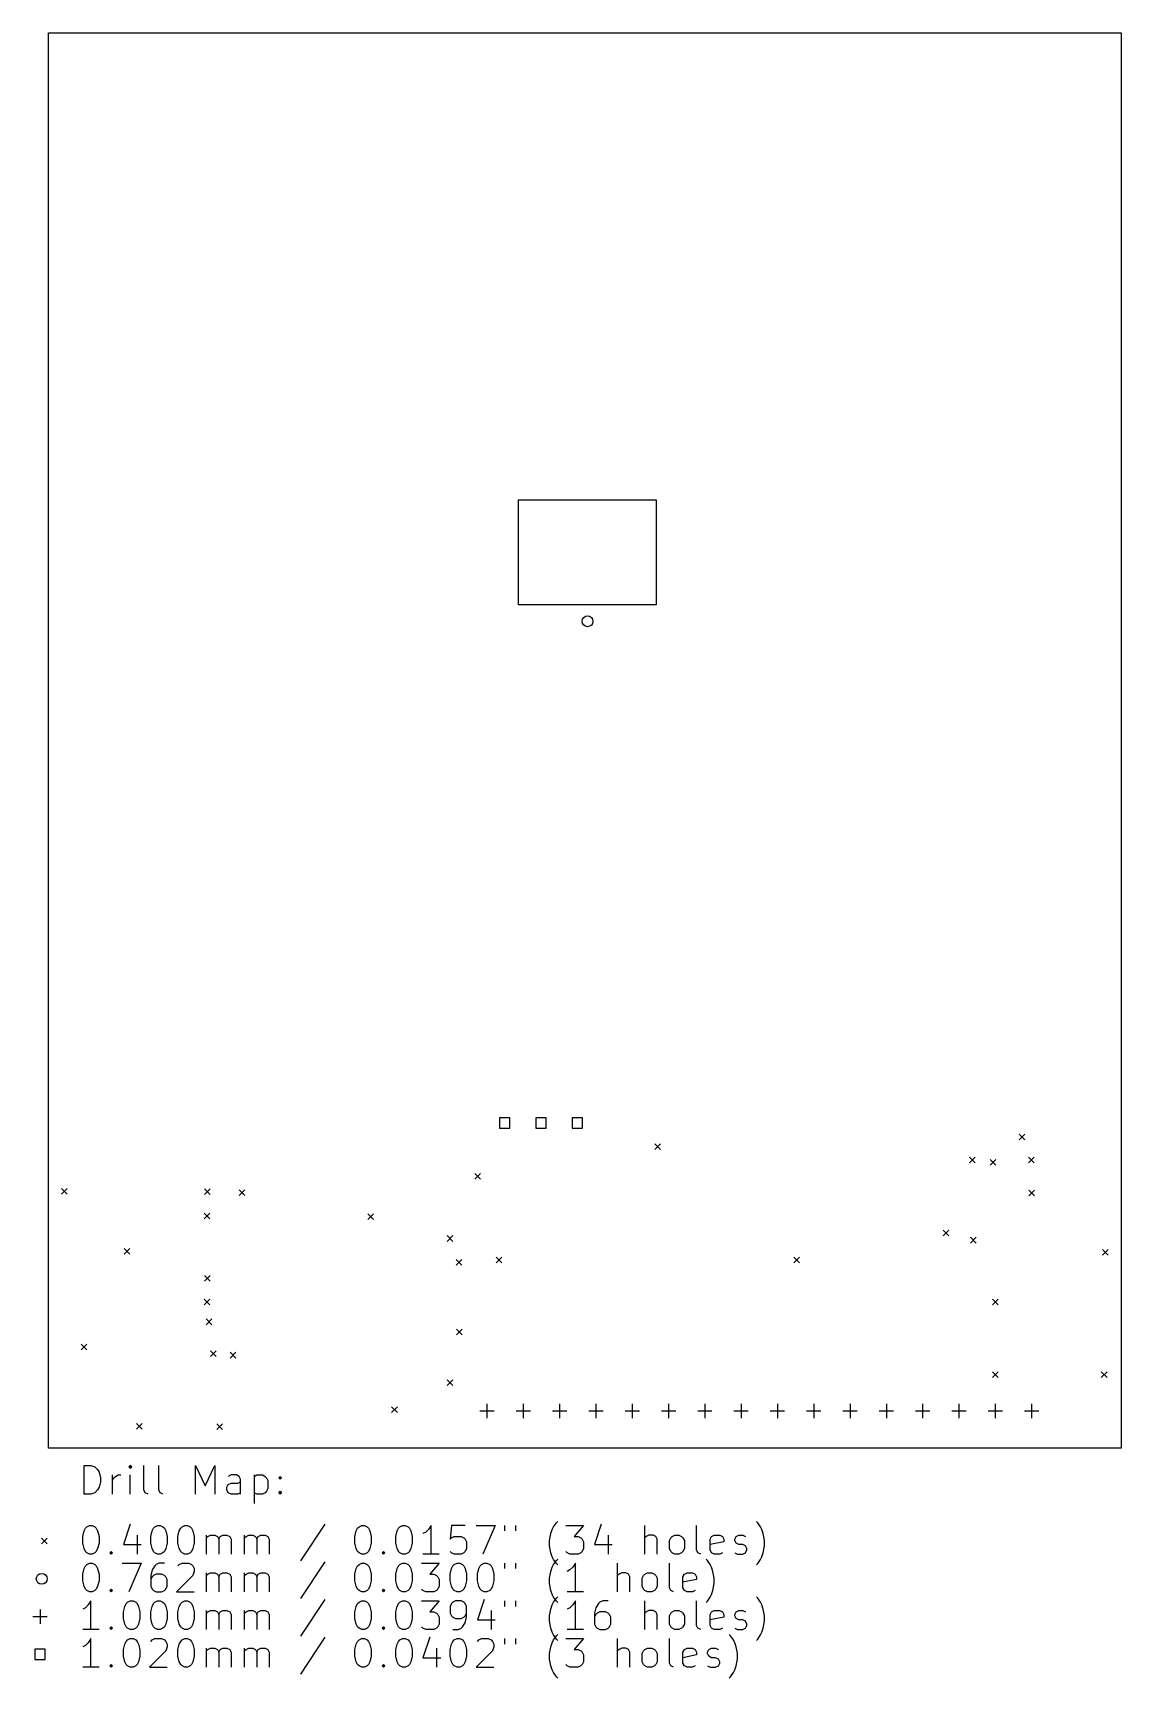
# Model space of a CAD drawing. Extents: x 65 to 141, y -171 to -56.
import ezdxf

# ---------------------------------------------------------------- set-up
doc = ezdxf.new("R2010")
doc.units = 0
doc.layers.add('BLACK', color=7, linetype='CONTINUOUS')

msp = doc.modelspace()

# ---------------------------------------------------------------- linework, layer by layer
at = {"layer": 'BLACK', "linetype": 'CONTINUOUS'}
for p, q in [((65.8508, -55.9563), (140.883, -55.9563)), ((65.8508, -155.016), (65.8508, -55.9563)), ((140.883, -55.9563), (140.883, -155.016)), ((98.7298, -88.6315), (108.353, -88.6315)), ((98.7298, -95.9838), (98.7298, -88.6315)), ((108.353, -88.6315), (108.353, -95.9838)), ((108.353, -95.9838), (98.7298, -95.9838)), ((98.1263, -131.883), (97.4051, -131.883)), ((97.4051, -131.883), (97.4051, -132.604)), ((98.1263, -132.604), (98.1263, -131.883)), ((100.666, -131.883), (99.9451, -131.883)), ((99.9451, -131.883), (99.9451, -132.604)), ((100.666, -132.604), (100.666, -131.883)), ((103.206, -131.883), (102.485, -131.883)), ((102.485, -131.883), (102.485, -132.604)), ((103.206, -132.604), (103.206, -131.883)), ((97.4051, -132.604), (98.1263, -132.604)), ((99.9451, -132.604), (100.666, -132.604)), ((102.485, -132.604), (103.206, -132.604)), ((133.759, -133.04), (134.159, -133.44)), ((134.159, -133.04), (133.759, -133.44)), ((108.252, -133.701), (108.652, -134.101)), ((108.652, -133.701), (108.252, -134.101)), ((130.269, -134.649), (130.669, -135.049)), ((130.669, -134.649), (130.269, -135.049)), ((134.406, -134.641), (134.806, -135.041)), ((134.806, -134.641), (134.406, -135.041)), ((95.6764, -135.787), (96.0764, -136.187)), ((96.0764, -135.787), (95.6764, -136.187)), ((131.713, -134.807), (132.113, -135.207)), ((132.113, -134.807), (131.713, -135.207)), ((66.7557, -136.829), (67.1557, -137.229)), ((67.1557, -136.829), (66.7557, -137.229)), ((76.7517, -136.848), (77.1517, -137.248)), ((77.1517, -136.848), (76.7517, -137.248)), ((79.175, -136.937), (79.575, -137.337)), ((79.575, -136.937), (79.175, -137.337)), ((134.42, -136.96), (134.82, -137.36)), ((134.82, -136.96), (134.42, -137.36)), ((76.7325, -138.556), (77.1325, -138.956)), ((77.1325, -138.556), (76.7325, -138.956)), ((88.1793, -138.6), (88.5793, -139)), ((88.5793, -138.6), (88.1793, -139)), ((93.7338, -140.135), (94.1338, -140.535)), ((94.1338, -140.135), (93.7338, -140.535)), ((128.439, -139.755), (128.839, -140.155)), ((128.839, -139.755), (128.439, -140.155)), ((130.344, -140.252), (130.743, -140.652)), ((130.743, -140.252), (130.344, -140.652)), ((71.1345, -141.04), (71.5345, -141.44)), ((71.5345, -141.04), (71.1345, -141.44)), ((139.575, -141.096), (139.975, -141.496)), ((139.975, -141.096), (139.575, -141.496)), ((94.3681, -141.794), (94.7681, -142.194)), ((94.7681, -141.794), (94.3681, -142.194)), ((97.1605, -141.635), (97.5605, -142.035)), ((97.5605, -141.635), (97.1605, -142.035)), ((117.995, -141.635), (118.395, -142.035)), ((118.395, -141.635), (117.995, -142.035)), ((76.7561, -142.931), (77.1561, -143.331)), ((77.1561, -142.931), (76.7561, -143.331)), ((76.7261, -144.571), (77.1261, -144.971)), ((77.1261, -144.571), (76.7261, -144.971)), ((131.88, -144.58), (132.28, -144.98)), ((132.28, -144.58), (131.88, -144.98)), ((76.8761, -145.969), (77.2761, -146.369)), ((77.2761, -145.969), (76.8761, -146.369)), ((94.3834, -146.676), (94.7834, -147.076)), ((94.7834, -146.676), (94.3834, -147.076)), ((68.1179, -147.735), (68.5179, -148.135)), ((68.5179, -147.735), (68.1179, -148.135)), ((77.1737, -148.195), (77.5737, -148.595)), ((77.5737, -148.195), (77.1737, -148.595)), ((78.5478, -148.302), (78.9478, -148.702)), ((78.9478, -148.302), (78.5478, -148.702)), ((131.88, -149.66), (132.28, -150.06)), ((132.28, -149.66), (131.88, -150.06)), ((139.5, -149.66), (139.9, -150.06)), ((139.9, -149.66), (139.5, -150.06)), ((93.7289, -150.233), (94.1289, -150.633)), ((94.1289, -150.233), (93.7289, -150.633)), ((96.52, -151.9), (96.52, -152.9)), ((99.06, -151.9), (99.06, -152.9)), ((101.6, -151.9), (101.6, -152.9)), ((104.14, -151.9), (104.14, -152.9)), ((106.68, -151.9), (106.68, -152.9)), ((109.22, -151.9), (109.22, -152.9)), ((111.76, -151.9), (111.76, -152.9)), ((114.3, -151.9), (114.3, -152.9)), ((116.84, -151.9), (116.84, -152.9)), ((119.38, -151.9), (119.38, -152.9)), ((121.92, -151.9), (121.92, -152.9)), ((124.46, -151.9), (124.46, -152.9)), ((127, -151.9), (127, -152.9)), ((129.54, -151.9), (129.54, -152.9)), ((132.08, -151.9), (132.08, -152.9)), ((134.62, -151.9), (134.62, -152.9)), ((89.8483, -152.112), (90.2484, -152.512)), ((90.2484, -152.112), (89.8483, -152.512)), ((96.02, -152.4), (97.02, -152.4)), ((98.56, -152.4), (99.56, -152.4)), ((101.1, -152.4), (102.1, -152.4)), ((103.64, -152.4), (104.64, -152.4)), ((106.18, -152.4), (107.18, -152.4)), ((108.72, -152.4), (109.72, -152.4)), ((111.26, -152.4), (112.26, -152.4)), ((113.8, -152.4), (114.8, -152.4)), ((116.34, -152.4), (117.34, -152.4)), ((118.88, -152.4), (119.88, -152.4)), ((121.42, -152.4), (122.42, -152.4)), ((123.96, -152.4), (124.96, -152.4)), ((126.5, -152.4), (127.5, -152.4)), ((129.04, -152.4), (130.04, -152.4)), ((131.58, -152.4), (132.58, -152.4)), ((134.12, -152.4), (135.12, -152.4)), ((71.991, -153.284), (72.391, -153.684)), ((72.391, -153.284), (71.991, -153.684)), ((77.6105, -153.299), (78.0105, -153.699)), ((78.0105, -153.299), (77.6105, -153.699)), ((140.883, -155.016), (65.8508, -155.016)), ((68.327, -158.221), (68.327, -156.221)), ((68.327, -156.221), (68.8032, -156.221)), ((68.8032, -156.221), (69.0889, -156.316)), ((69.0889, -156.316), (69.2793, -156.507)), ((69.2793, -156.507), (69.3746, -156.697)), ((71.5651, -156.221), (71.4698, -156.316)), ((71.4698, -156.316), (71.5651, -156.412)), ((71.6603, -156.316), (71.5651, -156.221)), ((71.5651, -156.221), (71.5651, -156.412)), ((71.5651, -156.412), (71.6603, -156.316)), ((72.5174, -157.935), (72.5174, -156.221)), ((73.5651, -157.935), (73.5651, -156.221)), ((76.1365, -158.221), (76.1365, -156.221)), ((76.1365, -156.221), (76.8032, -157.65)), ((76.8032, -157.65), (77.4698, -156.221)), ((77.4698, -156.221), (77.4698, -158.221)), ((69.3746, -157.745), (69.2793, -157.935)), ((69.3746, -156.697), (69.4698, -157.078)), ((69.4698, -157.364), (69.3746, -157.745)), ((69.4698, -157.078), (69.4698, -157.364)), ((70.327, -158.221), (70.327, -156.888)), ((70.327, -157.269), (70.4222, -157.078)), ((70.4222, -157.078), (70.5174, -156.983)), ((70.5174, -156.983), (70.7079, -156.888)), ((70.7079, -156.888), (70.8984, -156.888)), ((71.5651, -158.221), (71.5651, -156.888)), ((78.327, -157.745), (78.4222, -157.554)), ((78.327, -157.935), (78.327, -157.745)), ((78.6127, -156.888), (78.4222, -156.983)), ((78.4222, -157.554), (78.6127, -157.459)), ((78.9936, -156.888), (78.6127, -156.888)), ((78.6127, -157.459), (79.0889, -157.459)), ((79.1841, -156.983), (78.9936, -156.888)), ((79.0889, -157.459), (79.2793, -157.364)), ((79.2793, -157.173), (79.1841, -156.983)), ((79.2793, -158.221), (79.2793, -157.173)), ((80.2317, -156.888), (80.2317, -158.888)), ((80.2317, -156.983), (80.4222, -156.888)), ((80.4222, -156.888), (80.8032, -156.888)), ((80.8032, -156.888), (80.9936, -156.983)), ((80.9936, -156.983), (81.0889, -157.078)), ((81.0889, -157.078), (81.1841, -157.269)), ((81.1841, -157.269), (81.1841, -157.84)), ((81.946, -157.078), (82.0413, -156.983)), ((82.0413, -157.173), (81.946, -157.078)), ((82.0413, -156.983), (82.1365, -157.078)), ((82.0413, -156.983), (82.0413, -157.173)), ((82.1365, -157.078), (82.0413, -157.173)), ((68.8032, -158.221), (68.327, -158.221)), ((69.0889, -158.126), (68.8032, -158.221)), ((69.2793, -157.935), (69.0889, -158.126)), ((72.6127, -158.126), (72.5174, -157.935)), ((72.8032, -158.221), (72.6127, -158.126)), ((73.6603, -158.126), (73.5651, -157.935)), ((73.8508, -158.221), (73.6603, -158.126)), ((78.4222, -158.126), (78.327, -157.935)), ((78.6127, -158.221), (78.4222, -158.126)), ((79.0889, -158.221), (78.6127, -158.221)), ((79.2793, -158.126), (79.0889, -158.221)), ((80.4222, -158.221), (80.2317, -158.126)), ((80.8032, -158.221), (80.4222, -158.221)), ((80.9936, -158.126), (80.8032, -158.221)), ((81.0889, -158.031), (80.9936, -158.126)), ((81.1841, -157.84), (81.0889, -158.031)), ((81.946, -158.126), (82.0413, -158.031)), ((82.0413, -158.221), (81.946, -158.126)), ((82.0413, -158.031), (82.1365, -158.126)), ((82.0413, -158.031), (82.0413, -158.221)), ((82.1365, -158.126), (82.0413, -158.221)), ((68.2317, -161.183), (68.327, -160.802)), ((68.2317, -161.659), (68.2317, -161.183)), ((68.327, -160.802), (68.4222, -160.612)), ((68.4222, -160.612), (68.5174, -160.516)), ((68.5174, -160.516), (68.7079, -160.421)), ((68.7079, -160.421), (68.8984, -160.421)), ((68.8984, -160.421), (69.0889, -160.516)), ((69.0889, -160.516), (69.1841, -160.612)), ((69.1841, -160.612), (69.2793, -160.802)), ((69.2793, -160.802), (69.3746, -161.183)), ((69.3746, -161.183), (69.3746, -161.659)), ((71.5651, -160.326), (71.0889, -161.754)), ((72.0413, -161.088), (72.0413, -162.421)), ((72.9936, -161.183), (73.0889, -160.802)), ((72.9936, -161.659), (72.9936, -161.183)), ((73.0889, -160.802), (73.1841, -160.612)), ((73.1841, -160.612), (73.2793, -160.516)), ((73.2793, -160.516), (73.4698, -160.421)), ((73.4698, -160.421), (73.6603, -160.421)), ((73.6603, -160.421), (73.8508, -160.516)), ((73.8508, -160.516), (73.946, -160.612)), ((73.946, -160.612), (74.0413, -160.802)), ((74.0413, -160.802), (74.1365, -161.183)), ((74.1365, -161.183), (74.1365, -161.659)), ((74.8984, -161.183), (74.9936, -160.802)), ((74.8984, -161.659), (74.8984, -161.183)), ((74.9936, -160.802), (75.0889, -160.612)), ((75.0889, -160.612), (75.1841, -160.516)), ((75.1841, -160.516), (75.3746, -160.421)), ((75.3746, -160.421), (75.5651, -160.421)), ((75.5651, -160.421), (75.7555, -160.516)), ((75.7555, -160.516), (75.8508, -160.612)), ((75.8508, -160.612), (75.946, -160.802)), ((75.946, -160.802), (76.0413, -161.183)), ((76.0413, -161.183), (76.0413, -161.659)), ((76.8984, -162.421), (76.8984, -161.088)), ((76.8984, -161.278), (76.9936, -161.183)), ((76.9936, -161.183), (77.1841, -161.088)), ((77.1841, -161.088), (77.4698, -161.088)), ((77.4698, -161.088), (77.6603, -161.183)), ((77.6603, -161.183), (77.7555, -161.373)), ((77.7555, -161.373), (77.8508, -161.183)), ((77.8508, -161.183), (78.0413, -161.088)), ((78.0413, -161.088), (78.327, -161.088)), ((78.327, -161.088), (78.5174, -161.183)), ((78.5174, -161.183), (78.6127, -161.373)), ((79.5651, -162.421), (79.5651, -161.088)), ((79.5651, -161.278), (79.6603, -161.183)), ((79.6603, -161.183), (79.8508, -161.088)), ((79.8508, -161.088), (80.1365, -161.088)), ((80.1365, -161.088), (80.327, -161.183)), ((80.327, -161.183), (80.4222, -161.373)), ((80.4222, -161.373), (80.5174, -161.183)), ((80.5174, -161.183), (80.7079, -161.088)), ((80.7079, -161.088), (80.9936, -161.088)), ((80.9936, -161.088), (81.1841, -161.183)), ((81.1841, -161.183), (81.2793, -161.373)), ((85.1841, -160.326), (83.4698, -162.897)), ((87.2793, -161.183), (87.3746, -160.802)), ((87.2793, -161.659), (87.2793, -161.183)), ((87.3746, -160.802), (87.4698, -160.612)), ((87.4698, -160.612), (87.5651, -160.516)), ((87.5651, -160.516), (87.7555, -160.421)), ((87.7555, -160.421), (87.946, -160.421)), ((87.946, -160.421), (88.1365, -160.516)), ((88.1365, -160.516), (88.2317, -160.612)), ((88.2317, -160.612), (88.327, -160.802)), ((88.327, -160.802), (88.4222, -161.183)), ((88.4222, -161.183), (88.4222, -161.659)), ((90.1365, -161.183), (90.2317, -160.802)), ((90.1365, -161.659), (90.1365, -161.183)), ((90.2317, -160.802), (90.327, -160.612)), ((90.327, -160.612), (90.4222, -160.516)), ((90.4222, -160.516), (90.6127, -160.421)), ((90.6127, -160.421), (90.8032, -160.421)), ((90.8032, -160.421), (90.9936, -160.516)), ((90.9936, -160.516), (91.0889, -160.612)), ((91.0889, -160.612), (91.1841, -160.802)), ((91.1841, -160.802), (91.2793, -161.183)), ((91.2793, -161.183), (91.2793, -161.659)), ((92.2317, -160.897), (92.0413, -160.992)), ((92.4222, -160.707), (92.2317, -160.897)), ((92.6127, -160.421), (92.4222, -160.707)), ((92.6127, -162.421), (92.6127, -160.421)), ((94.0413, -160.421), (93.946, -161.373)), ((94.9936, -160.421), (94.0413, -160.421)), ((94.0413, -161.278), (94.2317, -161.183)), ((94.2317, -161.183), (94.7079, -161.183)), ((94.7079, -161.183), (94.8984, -161.278)), ((95.7555, -160.421), (97.0889, -160.421)), ((97.0889, -160.421), (96.2317, -162.421)), ((97.7555, -160.421), (97.7555, -160.802)), ((98.5174, -160.421), (98.5174, -160.802)), ((100.898, -161.469), (100.994, -160.992)), ((100.994, -160.992), (101.089, -160.707)), ((101.089, -160.707), (101.184, -160.516)), ((101.184, -160.516), (101.375, -160.231)), ((101.375, -160.231), (101.47, -160.135)), ((102.041, -160.421), (103.279, -160.421)), ((103.279, -160.421), (102.613, -161.183)), ((102.613, -161.183), (102.898, -161.183)), ((102.898, -161.183), (103.089, -161.278)), ((104.517, -160.326), (104.041, -161.754)), ((104.994, -161.088), (104.994, -162.421)), ((107.565, -162.421), (107.565, -160.421)), ((107.66, -161.183), (107.565, -161.278)), ((107.851, -161.088), (107.66, -161.183)), ((108.136, -161.088), (107.851, -161.088)), ((108.327, -161.183), (108.136, -161.088)), ((108.422, -161.373), (108.327, -161.183)), ((109.375, -161.278), (109.47, -161.183)), ((109.47, -161.183), (109.66, -161.088)), ((109.66, -161.088), (109.946, -161.088)), ((109.946, -161.088), (110.136, -161.183)), ((110.136, -161.183), (110.232, -161.278)), ((111.184, -162.135), (111.184, -160.421)), ((112.136, -161.373), (112.232, -161.183)), ((112.232, -161.183), (112.422, -161.088)), ((112.422, -161.088), (112.803, -161.088)), ((112.803, -161.088), (112.994, -161.183)), ((112.994, -161.183), (113.089, -161.373)), ((113.851, -161.373), (113.946, -161.183)), ((113.946, -161.183), (114.136, -161.088)), ((114.136, -161.088), (114.422, -161.088)), ((114.422, -161.088), (114.613, -161.183)), ((115.47, -160.231), (115.375, -160.135)), ((115.66, -160.516), (115.47, -160.231)), ((115.756, -160.707), (115.66, -160.516)), ((115.851, -160.992), (115.756, -160.707)), ((115.946, -161.469), (115.851, -160.992)), ((65.3508, -161.316), (65.7508, -161.716)), ((65.7508, -161.316), (65.3508, -161.716)), ((68.327, -162.04), (68.2317, -161.659)), ((68.4222, -162.231), (68.327, -162.04)), ((68.5174, -162.326), (68.4222, -162.231)), ((68.7079, -162.421), (68.5174, -162.326)), ((69.0889, -162.326), (68.8984, -162.421)), ((69.1841, -162.231), (69.0889, -162.326)), ((69.2793, -162.04), (69.1841, -162.231)), ((69.3746, -161.659), (69.2793, -162.04)), ((70.1365, -162.326), (70.2317, -162.231)), ((70.2317, -162.421), (70.1365, -162.326)), ((70.2317, -162.231), (70.327, -162.326)), ((70.2317, -162.231), (70.2317, -162.421)), ((70.327, -162.326), (70.2317, -162.421)), ((71.0889, -161.754), (72.327, -161.754)), ((73.0889, -162.04), (72.9936, -161.659)), ((73.1841, -162.231), (73.0889, -162.04)), ((73.2793, -162.326), (73.1841, -162.231)), ((73.4698, -162.421), (73.2793, -162.326)), ((73.8508, -162.326), (73.6603, -162.421)), ((73.946, -162.231), (73.8508, -162.326)), ((74.0413, -162.04), (73.946, -162.231)), ((74.1365, -161.659), (74.0413, -162.04)), ((74.9936, -162.04), (74.8984, -161.659)), ((75.0889, -162.231), (74.9936, -162.04)), ((75.1841, -162.326), (75.0889, -162.231)), ((75.3746, -162.421), (75.1841, -162.326)), ((75.7555, -162.326), (75.5651, -162.421)), ((75.8508, -162.231), (75.7555, -162.326)), ((75.946, -162.04), (75.8508, -162.231)), ((76.0413, -161.659), (75.946, -162.04)), ((77.7555, -161.373), (77.7555, -162.421)), ((78.6127, -161.373), (78.6127, -162.421)), ((80.4222, -161.373), (80.4222, -162.421)), ((81.2793, -161.373), (81.2793, -162.421)), ((87.3746, -162.04), (87.2793, -161.659)), ((87.4698, -162.231), (87.3746, -162.04)), ((87.5651, -162.326), (87.4698, -162.231)), ((87.7555, -162.421), (87.5651, -162.326)), ((88.1365, -162.326), (87.946, -162.421)), ((88.2317, -162.231), (88.1365, -162.326)), ((88.327, -162.04), (88.2317, -162.231)), ((88.4222, -161.659), (88.327, -162.04)), ((89.1841, -162.326), (89.2793, -162.231)), ((89.2793, -162.421), (89.1841, -162.326)), ((89.2793, -162.231), (89.3746, -162.326)), ((89.2793, -162.231), (89.2793, -162.421)), ((89.3746, -162.326), (89.2793, -162.421)), ((90.2317, -162.04), (90.1365, -161.659)), ((90.327, -162.231), (90.2317, -162.04)), ((90.4222, -162.326), (90.327, -162.231)), ((90.6127, -162.421), (90.4222, -162.326)), ((90.9936, -162.326), (90.8032, -162.421)), ((91.0889, -162.231), (90.9936, -162.326)), ((91.1841, -162.04), (91.0889, -162.231)), ((91.2793, -161.659), (91.1841, -162.04)), ((93.946, -161.373), (94.0413, -161.278)), ((94.0413, -162.326), (93.946, -162.231)), ((94.2317, -162.421), (94.0413, -162.326)), ((94.8984, -162.326), (94.7079, -162.421)), ((94.8984, -161.278), (94.9936, -161.373)), ((94.9936, -162.231), (94.8984, -162.326)), ((94.9936, -161.373), (95.0889, -161.564)), ((95.0889, -162.04), (94.9936, -162.231)), ((95.0889, -161.564), (95.0889, -162.04)), ((100.898, -161.85), (100.898, -161.469)), ((100.994, -162.326), (100.898, -161.85)), ((101.089, -162.612), (100.994, -162.326)), ((102.136, -162.326), (102.041, -162.231)), ((102.327, -162.421), (102.136, -162.326)), ((103.089, -162.326), (102.898, -162.421)), ((103.089, -161.278), (103.184, -161.373)), ((103.184, -162.231), (103.089, -162.326)), ((103.184, -161.373), (103.279, -161.564)), ((103.279, -162.04), (103.184, -162.231)), ((103.279, -161.564), (103.279, -162.04)), ((104.041, -161.754), (105.279, -161.754)), ((108.422, -162.421), (108.422, -161.373)), ((109.279, -161.469), (109.375, -161.278)), ((109.279, -162.04), (109.279, -161.469)), ((109.375, -162.231), (109.279, -162.04)), ((109.47, -162.326), (109.375, -162.231)), ((109.66, -162.421), (109.47, -162.326)), ((110.136, -162.326), (109.946, -162.421)), ((110.232, -162.231), (110.136, -162.326)), ((110.232, -161.278), (110.327, -161.469)), ((110.327, -162.04), (110.232, -162.231)), ((110.327, -161.469), (110.327, -162.04)), ((111.279, -162.326), (111.184, -162.135)), ((111.47, -162.421), (111.279, -162.326)), ((112.136, -162.135), (112.136, -161.373)), ((113.089, -161.564), (112.136, -161.754)), ((112.232, -162.326), (112.136, -162.135)), ((112.422, -162.421), (112.232, -162.326)), ((112.994, -162.326), (112.803, -162.421)), ((113.089, -161.373), (113.089, -161.564)), ((113.851, -161.469), (113.851, -161.373)), ((113.946, -161.659), (113.851, -161.469)), ((113.851, -162.326), (114.041, -162.421)), ((114.136, -161.754), (113.946, -161.659)), ((114.422, -161.754), (114.136, -161.754)), ((114.613, -161.85), (114.422, -161.754)), ((114.422, -162.421), (114.613, -162.326)), ((114.708, -162.04), (114.613, -161.85)), ((114.613, -162.326), (114.708, -162.135)), ((114.708, -162.135), (114.708, -162.04)), ((115.756, -162.612), (115.851, -162.326)), ((115.851, -162.326), (115.946, -161.85)), ((115.946, -161.85), (115.946, -161.469)), ((68.2317, -163.823), (68.327, -163.442)), ((68.327, -163.442), (68.4222, -163.252)), ((68.4222, -163.252), (68.5174, -163.156)), ((68.5174, -163.156), (68.7079, -163.061)), ((68.8984, -162.421), (68.7079, -162.421)), ((68.7079, -163.061), (68.8984, -163.061)), ((68.8984, -163.061), (69.0889, -163.156)), ((69.0889, -163.156), (69.1841, -163.252)), ((69.1841, -163.252), (69.2793, -163.442)), ((69.2793, -163.442), (69.3746, -163.823)), ((70.9936, -163.061), (72.327, -163.061)), ((72.327, -163.061), (71.4698, -165.061)), ((73.2793, -163.252), (73.0889, -163.537)), ((73.3746, -163.156), (73.2793, -163.252)), ((73.5651, -163.061), (73.3746, -163.156)), ((73.6603, -162.421), (73.4698, -162.421)), ((73.946, -163.061), (73.5651, -163.061)), ((74.8984, -163.252), (74.9936, -163.156)), ((74.9936, -163.156), (75.1841, -163.061)), ((75.1841, -163.061), (75.6603, -163.061)), ((75.5651, -162.421), (75.3746, -162.421)), ((75.6603, -163.061), (75.8508, -163.156)), ((75.8508, -163.156), (75.946, -163.252)), ((75.946, -163.252), (76.0413, -163.442)), ((76.0413, -163.442), (76.0413, -163.632)), ((85.1841, -162.966), (83.4698, -165.537)), ((87.2793, -163.823), (87.3746, -163.442)), ((87.3746, -163.442), (87.4698, -163.252)), ((87.4698, -163.252), (87.5651, -163.156)), ((87.5651, -163.156), (87.7555, -163.061)), ((87.946, -162.421), (87.7555, -162.421)), ((87.7555, -163.061), (87.946, -163.061)), ((87.946, -163.061), (88.1365, -163.156)), ((88.1365, -163.156), (88.2317, -163.252)), ((88.2317, -163.252), (88.327, -163.442)), ((88.327, -163.442), (88.4222, -163.823)), ((90.1365, -163.823), (90.2317, -163.442)), ((90.2317, -163.442), (90.327, -163.252)), ((90.327, -163.252), (90.4222, -163.156)), ((90.4222, -163.156), (90.6127, -163.061)), ((90.8032, -162.421), (90.6127, -162.421)), ((90.6127, -163.061), (90.8032, -163.061)), ((90.8032, -163.061), (90.9936, -163.156)), ((90.9936, -163.156), (91.0889, -163.252)), ((91.0889, -163.252), (91.1841, -163.442)), ((91.1841, -163.442), (91.2793, -163.823)), ((91.946, -163.061), (93.1841, -163.061)), ((93.1841, -162.421), (92.0413, -162.421)), ((93.1841, -163.061), (92.5174, -163.823)), ((93.946, -163.823), (94.0413, -163.442)), ((94.0413, -163.442), (94.1365, -163.252)), ((94.1365, -163.252), (94.2317, -163.156)), ((94.7079, -162.421), (94.2317, -162.421)), ((94.2317, -163.156), (94.4222, -163.061)), ((94.4222, -163.061), (94.6127, -163.061)), ((94.6127, -163.061), (94.8032, -163.156)), ((94.8032, -163.156), (94.8984, -163.252)), ((94.8984, -163.252), (94.9936, -163.442)), ((94.9936, -163.442), (95.0889, -163.823)), ((95.8508, -163.823), (95.946, -163.442)), ((95.946, -163.442), (96.0413, -163.252)), ((96.0413, -163.252), (96.1365, -163.156)), ((96.1365, -163.156), (96.327, -163.061)), ((96.327, -163.061), (96.5174, -163.061)), ((96.5174, -163.061), (96.7079, -163.156)), ((96.7079, -163.156), (96.8032, -163.252)), ((96.8032, -163.252), (96.8984, -163.442)), ((96.8984, -163.442), (96.9936, -163.823)), ((97.7555, -163.061), (97.7555, -163.442)), ((98.5174, -163.061), (98.5174, -163.442)), ((100.994, -163.632), (101.089, -163.347)), ((101.184, -162.802), (101.089, -162.612)), ((101.089, -163.347), (101.184, -163.156)), ((101.375, -163.088), (101.184, -162.802)), ((101.184, -163.156), (101.375, -162.871)), ((101.375, -162.871), (101.47, -162.775)), ((101.47, -163.183), (101.375, -163.088)), ((102.898, -162.421), (102.327, -162.421)), ((102.517, -163.347), (102.327, -163.537)), ((102.708, -163.061), (102.517, -163.347)), ((102.708, -165.061), (102.708, -163.061)), ((105.66, -165.061), (105.66, -163.061)), ((109.279, -164.775), (109.279, -163.061)), ((109.946, -162.421), (109.66, -162.421)), ((111.946, -162.871), (111.851, -162.775)), ((112.136, -163.156), (111.946, -162.871)), ((112.232, -163.347), (112.136, -163.156)), ((112.327, -163.632), (112.232, -163.347)), ((112.803, -162.421), (112.422, -162.421)), ((114.041, -162.421), (114.422, -162.421)), ((115.375, -163.183), (115.47, -163.088)), ((115.47, -163.088), (115.66, -162.802)), ((115.66, -162.802), (115.756, -162.612)), ((68.2317, -164.299), (68.2317, -163.823)), ((68.327, -164.68), (68.2317, -164.299)), ((69.3746, -164.299), (69.2793, -164.68)), ((69.3746, -163.823), (69.3746, -164.299)), ((73.0889, -163.537), (72.9936, -163.918)), ((72.9936, -163.918), (72.9936, -164.68)), ((73.0889, -164.013), (72.9936, -164.204)), ((73.1841, -163.918), (73.0889, -164.013)), ((73.3746, -163.823), (73.1841, -163.918)), ((73.7555, -163.823), (73.3746, -163.823)), ((73.946, -163.918), (73.7555, -163.823)), ((74.0413, -164.013), (73.946, -163.918)), ((74.1365, -164.204), (74.0413, -164.013)), ((74.1365, -164.68), (74.1365, -164.204)), ((75.946, -163.918), (74.8032, -165.061)), ((76.0413, -163.632), (75.946, -163.918)), ((76.8984, -165.061), (76.8984, -163.728)), ((76.8984, -163.918), (76.9936, -163.823)), ((76.9936, -163.823), (77.1841, -163.728)), ((77.1841, -163.728), (77.4698, -163.728)), ((77.4698, -163.728), (77.6603, -163.823)), ((77.6603, -163.823), (77.7555, -164.013)), ((77.7555, -164.013), (77.8508, -163.823)), ((77.7555, -164.013), (77.7555, -165.061)), ((77.8508, -163.823), (78.0413, -163.728)), ((78.0413, -163.728), (78.327, -163.728)), ((78.327, -163.728), (78.5174, -163.823)), ((78.5174, -163.823), (78.6127, -164.013)), ((78.6127, -164.013), (78.6127, -165.061)), ((79.5651, -165.061), (79.5651, -163.728)), ((79.5651, -163.918), (79.6603, -163.823)), ((79.6603, -163.823), (79.8508, -163.728)), ((79.8508, -163.728), (80.1365, -163.728)), ((80.1365, -163.728), (80.327, -163.823)), ((80.327, -163.823), (80.4222, -164.013)), ((80.4222, -164.013), (80.5174, -163.823)), ((80.4222, -164.013), (80.4222, -165.061)), ((80.5174, -163.823), (80.7079, -163.728)), ((80.7079, -163.728), (80.9936, -163.728)), ((80.9936, -163.728), (81.1841, -163.823)), ((81.1841, -163.823), (81.2793, -164.013)), ((81.2793, -164.013), (81.2793, -165.061)), ((87.2793, -164.299), (87.2793, -163.823)), ((87.3746, -164.68), (87.2793, -164.299)), ((88.4222, -164.299), (88.327, -164.68)), ((88.4222, -163.823), (88.4222, -164.299)), ((90.1365, -164.299), (90.1365, -163.823)), ((90.2317, -164.68), (90.1365, -164.299)), ((91.2793, -164.299), (91.1841, -164.68)), ((91.2793, -163.823), (91.2793, -164.299)), ((92.5174, -163.823), (92.8032, -163.823)), ((92.8032, -163.823), (92.9936, -163.918)), ((92.9936, -163.918), (93.0889, -164.013)), ((93.0889, -164.013), (93.1841, -164.204)), ((93.1841, -164.204), (93.1841, -164.68)), ((93.946, -164.299), (93.946, -163.823)), ((94.0413, -164.68), (93.946, -164.299)), ((95.0889, -164.299), (94.9936, -164.68)), ((95.0889, -163.823), (95.0889, -164.299)), ((95.8508, -164.299), (95.8508, -163.823)), ((95.946, -164.68), (95.8508, -164.299)), ((96.9936, -164.299), (96.8984, -164.68)), ((96.9936, -163.823), (96.9936, -164.299)), ((100.898, -164.109), (100.994, -163.632)), ((100.898, -164.49), (100.898, -164.109)), ((100.994, -164.966), (100.898, -164.49)), ((102.327, -163.537), (102.136, -163.632)), ((105.756, -163.823), (105.66, -163.918)), ((105.946, -163.728), (105.756, -163.823)), ((106.232, -163.728), (105.946, -163.728)), ((106.422, -163.823), (106.232, -163.728)), ((106.517, -164.013), (106.422, -163.823)), ((106.517, -165.061), (106.517, -164.013)), ((107.375, -164.109), (107.47, -163.918)), ((107.375, -164.68), (107.375, -164.109)), ((107.47, -163.918), (107.565, -163.823)), ((107.565, -163.823), (107.756, -163.728)), ((107.756, -163.728), (108.041, -163.728)), ((108.041, -163.728), (108.232, -163.823)), ((108.232, -163.823), (108.327, -163.918)), ((108.327, -163.918), (108.422, -164.109)), ((108.422, -164.109), (108.422, -164.68)), ((110.232, -164.013), (110.327, -163.823)), ((110.232, -164.775), (110.232, -164.013)), ((111.184, -164.204), (110.232, -164.394)), ((110.327, -163.823), (110.517, -163.728)), ((110.517, -163.728), (110.898, -163.728)), ((110.898, -163.728), (111.089, -163.823)), ((111.089, -163.823), (111.184, -164.013)), ((111.184, -164.013), (111.184, -164.204)), ((112.422, -164.109), (112.327, -163.632)), ((112.327, -164.966), (112.422, -164.49)), ((112.422, -164.49), (112.422, -164.109)), ((68.4222, -164.871), (68.327, -164.68)), ((68.5174, -164.966), (68.4222, -164.871)), ((68.7079, -165.061), (68.5174, -164.966)), ((68.8032, -165.701), (68.6127, -165.987)), ((68.8984, -165.061), (68.7079, -165.061)), ((68.8032, -167.701), (68.8032, -165.701)), ((69.0889, -164.966), (68.8984, -165.061)), ((69.1841, -164.871), (69.0889, -164.966)), ((69.2793, -164.68), (69.1841, -164.871)), ((70.1365, -164.966), (70.2317, -164.871)), ((70.2317, -165.061), (70.1365, -164.966)), ((70.2317, -164.871), (70.327, -164.966)), ((70.2317, -164.871), (70.2317, -165.061)), ((70.327, -164.966), (70.2317, -165.061)), ((71.2793, -165.892), (71.3746, -165.796)), ((71.3746, -165.796), (71.5651, -165.701)), ((71.5651, -165.701), (71.7555, -165.701)), ((71.7555, -165.701), (71.946, -165.796)), ((71.946, -165.796), (72.0413, -165.892)), ((72.9936, -164.68), (73.0889, -164.871)), ((73.0889, -164.871), (73.1841, -164.966)), ((73.1841, -164.966), (73.3746, -165.061)), ((73.1841, -165.892), (73.2793, -165.796)), ((73.2793, -165.796), (73.4698, -165.701)), ((73.3746, -165.061), (73.7555, -165.061)), ((73.4698, -165.701), (73.6603, -165.701)), ((73.6603, -165.701), (73.8508, -165.796)), ((73.7555, -165.061), (73.946, -164.966)), ((73.8508, -165.796), (73.946, -165.892)), ((73.946, -164.966), (74.0413, -164.871)), ((74.0413, -164.871), (74.1365, -164.68)), ((74.8032, -165.061), (76.0413, -165.061)), ((75.0889, -165.892), (75.1841, -165.796)), ((75.1841, -165.796), (75.3746, -165.701)), ((75.3746, -165.701), (75.5651, -165.701)), ((75.5651, -165.701), (75.7555, -165.796)), ((75.7555, -165.796), (75.8508, -165.892)), ((85.1841, -165.606), (83.4698, -168.177)), ((87.4698, -164.871), (87.3746, -164.68)), ((87.5651, -164.966), (87.4698, -164.871)), ((87.4698, -165.892), (87.5651, -165.796)), ((87.7555, -165.061), (87.5651, -164.966)), ((87.5651, -165.796), (87.7555, -165.701)), ((87.946, -165.061), (87.7555, -165.061)), ((87.7555, -165.701), (87.946, -165.701)), ((88.1365, -164.966), (87.946, -165.061)), ((87.946, -165.701), (88.1365, -165.796)), ((88.2317, -164.871), (88.1365, -164.966)), ((88.1365, -165.796), (88.2317, -165.892)), ((88.327, -164.68), (88.2317, -164.871)), ((89.1841, -164.966), (89.2793, -164.871)), ((89.2793, -165.061), (89.1841, -164.966)), ((89.2793, -164.871), (89.3746, -164.966)), ((89.2793, -164.871), (89.2793, -165.061)), ((89.3746, -164.966), (89.2793, -165.061)), ((90.327, -164.871), (90.2317, -164.68)), ((90.4222, -164.966), (90.327, -164.871)), ((90.327, -165.892), (90.4222, -165.796)), ((90.6127, -165.061), (90.4222, -164.966)), ((90.4222, -165.796), (90.6127, -165.701)), ((90.8032, -165.061), (90.6127, -165.061)), ((90.6127, -165.701), (90.8032, -165.701)), ((90.9936, -164.966), (90.8032, -165.061)), ((90.8032, -165.701), (90.9936, -165.796)), ((91.0889, -164.871), (90.9936, -164.966)), ((90.9936, -165.796), (91.0889, -165.892)), ((91.1841, -164.68), (91.0889, -164.871)), ((92.0413, -164.966), (91.946, -164.871)), ((91.946, -165.701), (93.1841, -165.701)), ((92.2317, -165.061), (92.0413, -164.966)), ((92.8032, -165.061), (92.2317, -165.061)), ((93.1841, -165.701), (92.5174, -166.463)), ((92.9936, -164.966), (92.8032, -165.061)), ((93.0889, -164.871), (92.9936, -164.966)), ((93.1841, -164.68), (93.0889, -164.871)), ((94.1365, -164.871), (94.0413, -164.68)), ((94.1365, -165.796), (94.0413, -165.892)), ((94.2317, -164.966), (94.1365, -164.871)), ((94.327, -165.701), (94.1365, -165.796)), ((94.4222, -165.061), (94.2317, -164.966)), ((94.7079, -165.701), (94.327, -165.701)), ((94.6127, -165.061), (94.4222, -165.061)), ((94.8032, -164.966), (94.6127, -165.061)), ((94.8984, -165.796), (94.7079, -165.701)), ((94.8984, -164.871), (94.8032, -164.966)), ((94.9936, -164.68), (94.8984, -164.871)), ((94.9936, -165.892), (94.8984, -165.796)), ((96.327, -165.606), (95.8508, -167.034)), ((96.0413, -164.871), (95.946, -164.68)), ((96.1365, -164.966), (96.0413, -164.871)), ((96.327, -165.061), (96.1365, -164.966)), ((96.5174, -165.061), (96.327, -165.061)), ((96.7079, -164.966), (96.5174, -165.061)), ((96.8032, -164.871), (96.7079, -164.966)), ((96.8984, -164.68), (96.8032, -164.871)), ((97.7555, -165.701), (97.7555, -166.082)), ((98.5174, -165.701), (98.5174, -166.082)), ((101.089, -165.252), (100.994, -164.966)), ((101.184, -165.442), (101.089, -165.252)), ((101.089, -165.987), (101.184, -165.796)), ((101.375, -165.728), (101.184, -165.442)), ((101.184, -165.796), (101.375, -165.511)), ((101.375, -165.511), (101.47, -165.415)), ((101.47, -165.823), (101.375, -165.728)), ((103.279, -165.061), (102.136, -165.061)), ((102.708, -165.701), (102.517, -165.987)), ((102.708, -167.701), (102.708, -165.701)), ((104.422, -165.796), (104.327, -165.892)), ((104.613, -165.701), (104.422, -165.796)), ((104.994, -165.701), (104.613, -165.701)), ((107.47, -164.871), (107.375, -164.68)), ((107.565, -164.966), (107.47, -164.871)), ((107.756, -165.061), (107.565, -164.966)), ((107.565, -167.701), (107.565, -165.701)), ((108.041, -165.061), (107.756, -165.061)), ((108.232, -164.966), (108.041, -165.061)), ((108.327, -164.871), (108.232, -164.966)), ((108.422, -164.68), (108.327, -164.871)), ((109.375, -164.966), (109.279, -164.775)), ((109.565, -165.061), (109.375, -164.966)), ((110.327, -164.966), (110.232, -164.775)), ((110.517, -165.061), (110.327, -164.966)), ((110.898, -165.061), (110.517, -165.061)), ((111.089, -164.966), (110.898, -165.061)), ((111.184, -167.415), (111.184, -165.701)), ((111.851, -165.823), (111.946, -165.728)), ((111.946, -165.728), (112.136, -165.442)), ((112.136, -165.442), (112.232, -165.252)), ((112.232, -165.252), (112.327, -164.966)), ((115.47, -165.511), (115.375, -165.415)), ((115.66, -165.796), (115.47, -165.511)), ((115.756, -165.987), (115.66, -165.796)), ((64.7508, -166.796), (65.7508, -166.796)), ((65.2508, -166.296), (65.2508, -167.296)), ((68.4222, -166.177), (68.2317, -166.272)), ((68.6127, -165.987), (68.4222, -166.177)), ((71.0889, -166.463), (71.1841, -166.082)), ((71.0889, -166.939), (71.0889, -166.463)), ((71.1841, -167.32), (71.0889, -166.939)), ((71.1841, -166.082), (71.2793, -165.892)), ((72.0413, -165.892), (72.1365, -166.082)), ((72.1365, -166.082), (72.2317, -166.463)), ((72.2317, -166.939), (72.1365, -167.32)), ((72.2317, -166.463), (72.2317, -166.939)), ((72.9936, -166.463), (73.0889, -166.082)), ((72.9936, -166.939), (72.9936, -166.463)), ((73.0889, -167.32), (72.9936, -166.939)), ((73.0889, -166.082), (73.1841, -165.892)), ((73.946, -165.892), (74.0413, -166.082)), ((74.0413, -166.082), (74.1365, -166.463)), ((74.1365, -166.939), (74.0413, -167.32)), ((74.1365, -166.463), (74.1365, -166.939)), ((74.8984, -166.463), (74.9936, -166.082)), ((74.8984, -166.939), (74.8984, -166.463)), ((74.9936, -167.32), (74.8984, -166.939)), ((74.9936, -166.082), (75.0889, -165.892)), ((75.8508, -165.892), (75.946, -166.082)), ((75.946, -166.082), (76.0413, -166.463)), ((76.0413, -166.939), (75.946, -167.32)), ((76.0413, -166.463), (76.0413, -166.939)), ((76.8984, -167.701), (76.8984, -166.368)), ((76.8984, -166.558), (76.9936, -166.463)), ((76.9936, -166.463), (77.1841, -166.368)), ((77.1841, -166.368), (77.4698, -166.368)), ((77.4698, -166.368), (77.6603, -166.463)), ((77.6603, -166.463), (77.7555, -166.653)), ((77.7555, -166.653), (77.8508, -166.463)), ((77.7555, -166.653), (77.7555, -167.701)), ((77.8508, -166.463), (78.0413, -166.368)), ((78.0413, -166.368), (78.327, -166.368)), ((78.327, -166.368), (78.5174, -166.463)), ((78.5174, -166.463), (78.6127, -166.653)), ((78.6127, -166.653), (78.6127, -167.701)), ((79.5651, -167.701), (79.5651, -166.368)), ((79.5651, -166.558), (79.6603, -166.463)), ((79.6603, -166.463), (79.8508, -166.368)), ((79.8508, -166.368), (80.1365, -166.368)), ((80.1365, -166.368), (80.327, -166.463)), ((80.327, -166.463), (80.4222, -166.653)), ((80.4222, -166.653), (80.5174, -166.463)), ((80.4222, -166.653), (80.4222, -167.701)), ((80.5174, -166.463), (80.7079, -166.368)), ((80.7079, -166.368), (80.9936, -166.368)), ((80.9936, -166.368), (81.1841, -166.463)), ((81.1841, -166.463), (81.2793, -166.653)), ((81.2793, -166.653), (81.2793, -167.701)), ((87.2793, -166.463), (87.3746, -166.082)), ((87.2793, -166.939), (87.2793, -166.463)), ((87.3746, -167.32), (87.2793, -166.939)), ((87.3746, -166.082), (87.4698, -165.892)), ((88.2317, -165.892), (88.327, -166.082)), ((88.327, -166.082), (88.4222, -166.463)), ((88.4222, -166.939), (88.327, -167.32)), ((88.4222, -166.463), (88.4222, -166.939)), ((90.1365, -166.463), (90.2317, -166.082)), ((90.1365, -166.939), (90.1365, -166.463)), ((90.2317, -167.32), (90.1365, -166.939)), ((90.2317, -166.082), (90.327, -165.892)), ((91.0889, -165.892), (91.1841, -166.082)), ((91.1841, -166.082), (91.2793, -166.463)), ((91.2793, -166.939), (91.1841, -167.32)), ((91.2793, -166.463), (91.2793, -166.939)), ((92.5174, -166.463), (92.8032, -166.463)), ((92.8032, -166.463), (92.9936, -166.558)), ((92.9936, -166.558), (93.0889, -166.653)), ((93.0889, -166.653), (93.1841, -166.844)), ((93.1841, -166.844), (93.1841, -167.32)), ((94.0413, -165.892), (93.946, -166.082)), ((93.946, -166.082), (93.946, -166.558)), ((93.946, -166.558), (94.0413, -166.749)), ((94.0413, -166.749), (94.1365, -166.844)), ((94.1365, -166.844), (94.327, -166.939)), ((94.327, -166.939), (94.7079, -166.939)), ((94.7079, -166.939), (94.8984, -166.844)), ((94.8984, -166.844), (94.9936, -166.749)), ((95.0889, -166.082), (94.9936, -165.892)), ((94.9936, -166.749), (95.0889, -166.558)), ((94.9936, -167.225), (95.0889, -166.844)), ((95.0889, -166.844), (95.0889, -166.082)), ((96.8032, -166.368), (96.8032, -167.701)), ((100.898, -166.749), (100.994, -166.272)), ((100.898, -167.13), (100.898, -166.749)), ((100.994, -166.272), (101.089, -165.987)), ((102.327, -166.177), (102.136, -166.272)), ((102.517, -165.987), (102.327, -166.177)), ((104.136, -166.177), (104.041, -166.558)), ((104.041, -166.558), (104.041, -167.32)), ((104.136, -166.653), (104.041, -166.844)), ((104.327, -165.892), (104.136, -166.177)), ((104.232, -166.558), (104.136, -166.653)), ((104.422, -166.463), (104.232, -166.558)), ((104.803, -166.463), (104.422, -166.463)), ((104.994, -166.558), (104.803, -166.463)), ((105.089, -166.653), (104.994, -166.558)), ((105.184, -166.844), (105.089, -166.653)), ((105.184, -167.32), (105.184, -166.844)), ((107.66, -166.463), (107.565, -166.558)), ((107.851, -166.368), (107.66, -166.463)), ((108.136, -166.368), (107.851, -166.368)), ((108.327, -166.463), (108.136, -166.368)), ((108.422, -166.653), (108.327, -166.463)), ((108.422, -167.701), (108.422, -166.653)), ((109.279, -166.749), (109.375, -166.558)), ((109.279, -167.32), (109.279, -166.749)), ((109.375, -166.558), (109.47, -166.463)), ((109.47, -166.463), (109.66, -166.368)), ((109.66, -166.368), (109.946, -166.368)), ((109.946, -166.368), (110.136, -166.463)), ((110.136, -166.463), (110.232, -166.558)), ((110.232, -166.558), (110.327, -166.749)), ((110.327, -166.749), (110.327, -167.32)), ((112.136, -166.653), (112.232, -166.463)), ((112.136, -167.415), (112.136, -166.653)), ((113.089, -166.844), (112.136, -167.034)), ((112.232, -166.463), (112.422, -166.368)), ((112.422, -166.368), (112.803, -166.368)), ((112.803, -166.368), (112.994, -166.463)), ((112.994, -166.463), (113.089, -166.653)), ((113.089, -166.653), (113.089, -166.844)), ((113.851, -166.653), (113.946, -166.463)), ((113.851, -166.749), (113.851, -166.653)), ((113.946, -166.939), (113.851, -166.749)), ((113.946, -166.463), (114.136, -166.368)), ((114.136, -167.034), (113.946, -166.939)), ((114.136, -166.368), (114.422, -166.368)), ((114.422, -166.368), (114.613, -166.463)), ((115.851, -166.272), (115.756, -165.987)), ((115.946, -166.749), (115.851, -166.272)), ((115.946, -167.13), (115.946, -166.749)), ((69.3746, -167.701), (68.2317, -167.701)), ((70.1365, -167.606), (70.2317, -167.511)), ((70.2317, -167.701), (70.1365, -167.606)), ((70.2317, -167.511), (70.327, -167.606)), ((70.2317, -167.511), (70.2317, -167.701)), ((70.327, -167.606), (70.2317, -167.701)), ((71.2793, -167.511), (71.1841, -167.32)), ((71.3746, -167.606), (71.2793, -167.511)), ((71.5651, -167.701), (71.3746, -167.606)), ((71.7555, -167.701), (71.5651, -167.701)), ((71.946, -167.606), (71.7555, -167.701)), ((72.0413, -167.511), (71.946, -167.606)), ((72.1365, -167.32), (72.0413, -167.511)), ((73.1841, -167.511), (73.0889, -167.32)), ((73.2793, -167.606), (73.1841, -167.511)), ((73.4698, -167.701), (73.2793, -167.606)), ((73.6603, -167.701), (73.4698, -167.701)), ((73.8508, -167.606), (73.6603, -167.701)), ((73.946, -167.511), (73.8508, -167.606)), ((74.0413, -167.32), (73.946, -167.511)), ((75.0889, -167.511), (74.9936, -167.32)), ((75.1841, -167.606), (75.0889, -167.511)), ((75.3746, -167.701), (75.1841, -167.606)), ((75.5651, -167.701), (75.3746, -167.701)), ((75.7555, -167.606), (75.5651, -167.701)), ((75.8508, -167.511), (75.7555, -167.606)), ((75.946, -167.32), (75.8508, -167.511)), ((87.4698, -167.511), (87.3746, -167.32)), ((87.5651, -167.606), (87.4698, -167.511)), ((87.7555, -167.701), (87.5651, -167.606)), ((87.946, -167.701), (87.7555, -167.701)), ((88.1365, -167.606), (87.946, -167.701)), ((88.2317, -167.511), (88.1365, -167.606)), ((88.327, -167.32), (88.2317, -167.511)), ((89.1841, -167.606), (89.2793, -167.511)), ((89.2793, -167.701), (89.1841, -167.606)), ((89.2793, -167.511), (89.3746, -167.606)), ((89.2793, -167.511), (89.2793, -167.701)), ((89.3746, -167.606), (89.2793, -167.701)), ((90.327, -167.511), (90.2317, -167.32)), ((90.4222, -167.606), (90.327, -167.511)), ((90.6127, -167.701), (90.4222, -167.606)), ((90.8032, -167.701), (90.6127, -167.701)), ((90.9936, -167.606), (90.8032, -167.701)), ((91.0889, -167.511), (90.9936, -167.606)), ((91.1841, -167.32), (91.0889, -167.511)), ((92.0413, -167.606), (91.946, -167.511)), ((92.2317, -167.701), (92.0413, -167.606)), ((92.8032, -167.701), (92.2317, -167.701)), ((92.9936, -167.606), (92.8032, -167.701)), ((93.0889, -167.511), (92.9936, -167.606)), ((93.1841, -167.32), (93.0889, -167.511)), ((94.1365, -167.701), (94.5174, -167.701)), ((94.5174, -167.701), (94.7079, -167.606)), ((94.7079, -167.606), (94.8032, -167.511)), ((94.8032, -167.511), (94.9936, -167.225)), ((95.8508, -167.034), (97.0889, -167.034)), ((100.994, -167.606), (100.898, -167.13)), ((101.089, -167.892), (100.994, -167.606)), ((101.184, -168.082), (101.089, -167.892)), ((101.375, -168.368), (101.184, -168.082)), ((101.375, -168.151), (101.47, -168.055)), ((103.279, -167.701), (102.136, -167.701)), ((104.041, -167.32), (104.136, -167.511)), ((104.136, -167.511), (104.232, -167.606)), ((104.232, -167.606), (104.422, -167.701)), ((104.422, -167.701), (104.803, -167.701)), ((104.803, -167.701), (104.994, -167.606)), ((104.994, -167.606), (105.089, -167.511)), ((105.089, -167.511), (105.184, -167.32)), ((109.375, -167.511), (109.279, -167.32)), ((109.47, -167.606), (109.375, -167.511)), ((109.66, -167.701), (109.47, -167.606)), ((109.946, -167.701), (109.66, -167.701)), ((110.136, -167.606), (109.946, -167.701)), ((110.232, -167.511), (110.136, -167.606)), ((110.327, -167.32), (110.232, -167.511)), ((111.279, -167.606), (111.184, -167.415)), ((111.47, -167.701), (111.279, -167.606)), ((112.232, -167.606), (112.136, -167.415)), ((112.422, -167.701), (112.232, -167.606)), ((112.803, -167.701), (112.422, -167.701)), ((112.994, -167.606), (112.803, -167.701)), ((113.565, -168.151), (113.47, -168.055)), ((113.851, -167.606), (114.041, -167.701)), ((114.041, -167.701), (114.422, -167.701)), ((114.422, -167.034), (114.136, -167.034)), ((114.613, -167.13), (114.422, -167.034)), ((114.422, -167.701), (114.613, -167.606)), ((114.708, -167.32), (114.613, -167.13)), ((114.613, -167.606), (114.708, -167.415)), ((114.708, -167.415), (114.708, -167.32)), ((115.47, -168.368), (115.66, -168.082)), ((115.66, -168.082), (115.756, -167.892)), ((115.756, -167.892), (115.851, -167.606)), ((115.851, -167.606), (115.946, -167.13)), ((65.6014, -169.076), (64.8801, -169.076)), ((64.8801, -169.076), (64.8801, -169.797)), ((65.6014, -169.797), (65.6014, -169.076)), ((68.4222, -168.817), (68.2317, -168.912)), ((68.6127, -168.627), (68.4222, -168.817)), ((68.8032, -168.341), (68.6127, -168.627)), ((68.8032, -170.341), (68.8032, -168.341)), ((71.0889, -169.103), (71.1841, -168.722)), ((71.0889, -169.579), (71.0889, -169.103)), ((71.1841, -168.722), (71.2793, -168.532)), ((71.2793, -168.532), (71.3746, -168.436)), ((71.3746, -168.436), (71.5651, -168.341)), ((71.5651, -168.341), (71.7555, -168.341)), ((71.7555, -168.341), (71.946, -168.436)), ((71.946, -168.436), (72.0413, -168.532)), ((72.0413, -168.532), (72.1365, -168.722)), ((72.1365, -168.722), (72.2317, -169.103)), ((72.2317, -169.103), (72.2317, -169.579)), ((74.0413, -169.198), (72.8984, -170.341)), ((72.9936, -168.532), (73.0889, -168.436)), ((73.0889, -168.436), (73.2793, -168.341)), ((73.2793, -168.341), (73.7555, -168.341)), ((73.7555, -168.341), (73.946, -168.436)), ((73.946, -168.436), (74.0413, -168.532)), ((74.0413, -168.532), (74.1365, -168.722)), ((74.1365, -168.912), (74.0413, -169.198)), ((74.1365, -168.722), (74.1365, -168.912)), ((74.8984, -169.103), (74.9936, -168.722)), ((74.8984, -169.579), (74.8984, -169.103)), ((74.9936, -168.722), (75.0889, -168.532)), ((75.0889, -168.532), (75.1841, -168.436)), ((75.1841, -168.436), (75.3746, -168.341)), ((75.3746, -168.341), (75.5651, -168.341)), ((75.5651, -168.341), (75.7555, -168.436)), ((75.7555, -168.436), (75.8508, -168.532)), ((75.8508, -168.532), (75.946, -168.722)), ((75.946, -168.722), (76.0413, -169.103)), ((76.0413, -169.103), (76.0413, -169.579)), ((76.8984, -170.341), (76.8984, -169.008)), ((76.8984, -169.198), (76.9936, -169.103)), ((76.9936, -169.103), (77.1841, -169.008)), ((77.1841, -169.008), (77.4698, -169.008)), ((77.4698, -169.008), (77.6603, -169.103)), ((77.6603, -169.103), (77.7555, -169.293)), ((77.7555, -169.293), (77.8508, -169.103)), ((77.8508, -169.103), (78.0413, -169.008)), ((78.0413, -169.008), (78.327, -169.008)), ((78.327, -169.008), (78.5174, -169.103)), ((78.5174, -169.103), (78.6127, -169.293)), ((79.5651, -170.341), (79.5651, -169.008)), ((79.5651, -169.198), (79.6603, -169.103)), ((79.6603, -169.103), (79.8508, -169.008)), ((79.8508, -169.008), (80.1365, -169.008)), ((80.1365, -169.008), (80.327, -169.103)), ((80.327, -169.103), (80.4222, -169.293)), ((80.4222, -169.293), (80.5174, -169.103)), ((80.5174, -169.103), (80.7079, -169.008)), ((80.7079, -169.008), (80.9936, -169.008)), ((80.9936, -169.008), (81.1841, -169.103)), ((81.1841, -169.103), (81.2793, -169.293)), ((85.1841, -168.246), (83.4698, -170.817)), ((87.2793, -169.103), (87.3746, -168.722)), ((87.2793, -169.579), (87.2793, -169.103)), ((87.3746, -168.722), (87.4698, -168.532)), ((87.4698, -168.532), (87.5651, -168.436)), ((87.5651, -168.436), (87.7555, -168.341)), ((87.7555, -168.341), (87.946, -168.341)), ((87.946, -168.341), (88.1365, -168.436)), ((88.1365, -168.436), (88.2317, -168.532)), ((88.2317, -168.532), (88.327, -168.722)), ((88.327, -168.722), (88.4222, -169.103)), ((88.4222, -169.103), (88.4222, -169.579)), ((90.1365, -169.103), (90.2317, -168.722)), ((90.1365, -169.579), (90.1365, -169.103)), ((90.2317, -168.722), (90.327, -168.532)), ((90.327, -168.532), (90.4222, -168.436)), ((90.4222, -168.436), (90.6127, -168.341)), ((90.6127, -168.341), (90.8032, -168.341)), ((90.8032, -168.341), (90.9936, -168.436)), ((90.9936, -168.436), (91.0889, -168.532)), ((91.0889, -168.532), (91.1841, -168.722)), ((91.1841, -168.722), (91.2793, -169.103)), ((91.2793, -169.103), (91.2793, -169.579)), ((92.5174, -168.246), (92.0413, -169.674)), ((92.9936, -169.008), (92.9936, -170.341)), ((93.946, -169.103), (94.0413, -168.722)), ((93.946, -169.579), (93.946, -169.103)), ((94.0413, -168.722), (94.1365, -168.532)), ((94.1365, -168.532), (94.2317, -168.436)), ((94.2317, -168.436), (94.4222, -168.341)), ((94.4222, -168.341), (94.6127, -168.341)), ((94.6127, -168.341), (94.8032, -168.436)), ((94.8032, -168.436), (94.8984, -168.532)), ((94.8984, -168.532), (94.9936, -168.722)), ((94.9936, -168.722), (95.0889, -169.103)), ((95.0889, -169.103), (95.0889, -169.579)), ((96.8984, -169.198), (95.7555, -170.341)), ((95.8508, -168.532), (95.946, -168.436)), ((95.946, -168.436), (96.1365, -168.341)), ((96.1365, -168.341), (96.6127, -168.341)), ((96.6127, -168.341), (96.8032, -168.436)), ((96.8032, -168.436), (96.8984, -168.532)), ((96.8984, -168.532), (96.9936, -168.722)), ((96.9936, -168.912), (96.8984, -169.198)), ((96.9936, -168.722), (96.9936, -168.912)), ((97.7555, -168.341), (97.7555, -168.722)), ((98.5174, -168.341), (98.5174, -168.722)), ((100.898, -169.389), (100.994, -168.912)), ((100.994, -168.912), (101.089, -168.627)), ((101.089, -168.627), (101.184, -168.436)), ((101.184, -168.436), (101.375, -168.151)), ((101.47, -168.463), (101.375, -168.368)), ((102.041, -168.341), (103.279, -168.341)), ((103.279, -168.341), (102.613, -169.103)), ((102.613, -169.103), (102.898, -169.103)), ((102.898, -169.103), (103.089, -169.198)), ((103.089, -169.198), (103.184, -169.293)), ((105.66, -170.341), (105.66, -168.341)), ((105.756, -169.103), (105.66, -169.198)), ((105.946, -169.008), (105.756, -169.103)), ((106.232, -169.008), (105.946, -169.008)), ((106.422, -169.103), (106.232, -169.008)), ((106.517, -169.293), (106.422, -169.103)), ((107.375, -169.389), (107.47, -169.198)), ((107.47, -169.198), (107.565, -169.103)), ((107.565, -169.103), (107.756, -169.008)), ((107.756, -169.008), (108.041, -169.008)), ((108.041, -169.008), (108.232, -169.103)), ((108.232, -169.103), (108.327, -169.198)), ((108.327, -169.198), (108.422, -169.389)), ((109.279, -170.055), (109.279, -168.341)), ((110.232, -169.293), (110.327, -169.103)), ((110.327, -169.103), (110.517, -169.008)), ((110.517, -169.008), (110.898, -169.008)), ((110.898, -169.008), (111.089, -169.103)), ((111.089, -169.103), (111.184, -169.293)), ((111.946, -169.293), (112.041, -169.103)), ((112.041, -169.103), (112.232, -169.008)), ((112.232, -169.008), (112.517, -169.008)), ((112.517, -169.008), (112.708, -169.103)), ((113.756, -168.436), (113.565, -168.151)), ((113.851, -168.627), (113.756, -168.436)), ((113.946, -168.912), (113.851, -168.627)), ((114.041, -169.389), (113.946, -168.912)), ((115.375, -168.463), (115.47, -168.368)), ((64.8801, -169.797), (65.6014, -169.797)), ((69.3746, -170.341), (68.2317, -170.341)), ((70.1365, -170.246), (70.2317, -170.151)), ((70.2317, -170.341), (70.1365, -170.246)), ((70.2317, -170.151), (70.327, -170.246)), ((70.2317, -170.151), (70.2317, -170.341)), ((70.327, -170.246), (70.2317, -170.341)), ((71.1841, -169.96), (71.0889, -169.579)), ((71.2793, -170.151), (71.1841, -169.96)), ((71.3746, -170.246), (71.2793, -170.151)), ((71.5651, -170.341), (71.3746, -170.246)), ((71.7555, -170.341), (71.5651, -170.341)), ((71.946, -170.246), (71.7555, -170.341)), ((72.0413, -170.151), (71.946, -170.246)), ((72.1365, -169.96), (72.0413, -170.151)), ((72.2317, -169.579), (72.1365, -169.96)), ((72.8984, -170.341), (74.1365, -170.341)), ((74.9936, -169.96), (74.8984, -169.579)), ((75.0889, -170.151), (74.9936, -169.96)), ((75.1841, -170.246), (75.0889, -170.151)), ((75.3746, -170.341), (75.1841, -170.246)), ((75.5651, -170.341), (75.3746, -170.341)), ((75.7555, -170.246), (75.5651, -170.341)), ((75.8508, -170.151), (75.7555, -170.246)), ((75.946, -169.96), (75.8508, -170.151)), ((76.0413, -169.579), (75.946, -169.96)), ((77.7555, -169.293), (77.7555, -170.341)), ((78.6127, -169.293), (78.6127, -170.341)), ((80.4222, -169.293), (80.4222, -170.341)), ((81.2793, -169.293), (81.2793, -170.341)), ((87.3746, -169.96), (87.2793, -169.579)), ((87.4698, -170.151), (87.3746, -169.96)), ((87.5651, -170.246), (87.4698, -170.151)), ((87.7555, -170.341), (87.5651, -170.246)), ((87.946, -170.341), (87.7555, -170.341)), ((88.1365, -170.246), (87.946, -170.341)), ((88.2317, -170.151), (88.1365, -170.246)), ((88.327, -169.96), (88.2317, -170.151)), ((88.4222, -169.579), (88.327, -169.96)), ((89.1841, -170.246), (89.2793, -170.151)), ((89.2793, -170.341), (89.1841, -170.246)), ((89.2793, -170.151), (89.3746, -170.246)), ((89.2793, -170.151), (89.2793, -170.341)), ((89.3746, -170.246), (89.2793, -170.341)), ((90.2317, -169.96), (90.1365, -169.579)), ((90.327, -170.151), (90.2317, -169.96)), ((90.4222, -170.246), (90.327, -170.151)), ((90.6127, -170.341), (90.4222, -170.246)), ((90.8032, -170.341), (90.6127, -170.341)), ((90.9936, -170.246), (90.8032, -170.341)), ((91.0889, -170.151), (90.9936, -170.246)), ((91.1841, -169.96), (91.0889, -170.151)), ((91.2793, -169.579), (91.1841, -169.96)), ((92.0413, -169.674), (93.2793, -169.674)), ((94.0413, -169.96), (93.946, -169.579)), ((94.1365, -170.151), (94.0413, -169.96)), ((94.2317, -170.246), (94.1365, -170.151)), ((94.4222, -170.341), (94.2317, -170.246)), ((94.6127, -170.341), (94.4222, -170.341)), ((94.8032, -170.246), (94.6127, -170.341)), ((94.8984, -170.151), (94.8032, -170.246)), ((94.9936, -169.96), (94.8984, -170.151)), ((95.0889, -169.579), (94.9936, -169.96)), ((95.7555, -170.341), (96.9936, -170.341)), ((100.898, -169.77), (100.898, -169.389)), ((100.994, -170.246), (100.898, -169.77)), ((101.089, -170.532), (100.994, -170.246)), ((102.136, -170.246), (102.041, -170.151)), ((102.327, -170.341), (102.136, -170.246)), ((102.898, -170.341), (102.327, -170.341)), ((103.089, -170.246), (102.898, -170.341)), ((103.184, -170.151), (103.089, -170.246)), ((103.184, -169.293), (103.279, -169.484)), ((103.279, -169.96), (103.184, -170.151)), ((103.279, -169.484), (103.279, -169.96)), ((106.517, -170.341), (106.517, -169.293)), ((107.375, -169.96), (107.375, -169.389)), ((107.47, -170.151), (107.375, -169.96)), ((107.565, -170.246), (107.47, -170.151)), ((107.756, -170.341), (107.565, -170.246)), ((108.041, -170.341), (107.756, -170.341)), ((108.232, -170.246), (108.041, -170.341)), ((108.327, -170.151), (108.232, -170.246)), ((108.422, -169.96), (108.327, -170.151)), ((108.422, -169.389), (108.422, -169.96)), ((109.375, -170.246), (109.279, -170.055)), ((109.565, -170.341), (109.375, -170.246)), ((110.232, -170.055), (110.232, -169.293)), ((111.184, -169.484), (110.232, -169.674)), ((110.327, -170.246), (110.232, -170.055)), ((110.517, -170.341), (110.327, -170.246)), ((110.898, -170.341), (110.517, -170.341)), ((111.089, -170.246), (110.898, -170.341)), ((111.184, -169.293), (111.184, -169.484)), ((111.946, -169.389), (111.946, -169.293)), ((112.041, -169.579), (111.946, -169.389)), ((111.946, -170.246), (112.136, -170.341)), ((112.232, -169.674), (112.041, -169.579)), ((112.136, -170.341), (112.517, -170.341)), ((112.517, -169.674), (112.232, -169.674)), ((112.708, -169.77), (112.517, -169.674)), ((112.517, -170.341), (112.708, -170.246)), ((112.803, -169.96), (112.708, -169.77)), ((112.708, -170.246), (112.803, -170.055)), ((112.803, -170.055), (112.803, -169.96)), ((113.851, -170.532), (113.946, -170.246)), ((113.946, -170.246), (114.041, -169.77)), ((114.041, -169.77), (114.041, -169.389)), ((101.184, -170.722), (101.089, -170.532)), ((101.375, -171.008), (101.184, -170.722)), ((101.47, -171.103), (101.375, -171.008)), ((113.47, -171.103), (113.565, -171.008)), ((113.565, -171.008), (113.756, -170.722)), ((113.756, -170.722), (113.851, -170.532))]:
    msp.add_line(p, q, dxfattribs=at)
at = {"layer": 'BLACK'}
for centre in [(103.553, -97.1332), (65.3698, -164.156)]:
    msp.add_circle(centre, 0.381, dxfattribs=at)

doc.saveas('drawing.dxf')
